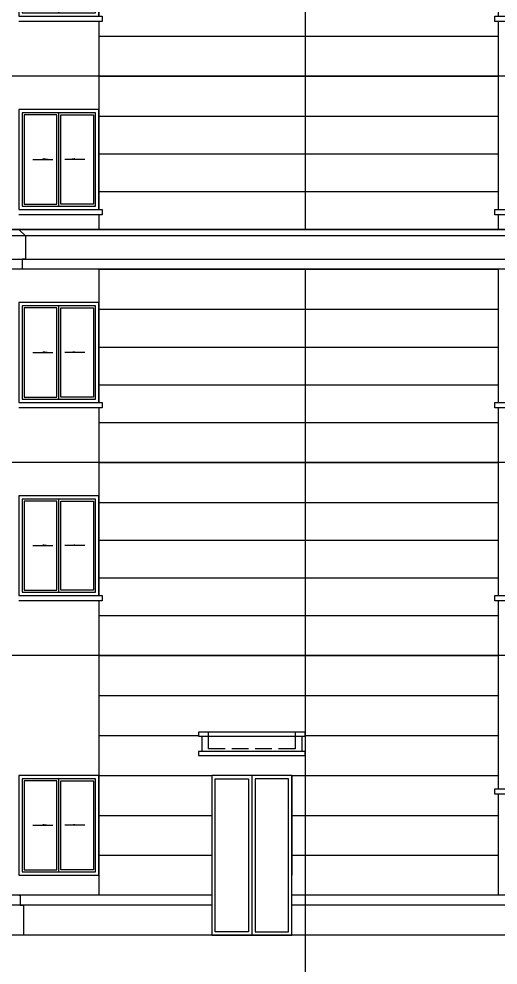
# Model space of a CAD drawing. Extents: x -59851 to 653804, y -249523 to 437614.
# Drawn here: x 327049 to 334249, y 364139 to 378348 of the extents above; entities that cross this region are included whole.
import ezdxf

# ---------------------------------------------------------------- set-up
doc = ezdxf.new("R2010")
doc.units = 0
doc.header["$LTSCALE"] = 1000
doc.header["$MEASUREMENT"] = 0
doc.linetypes.add('DASH', pattern=[0.35, 0.25, -0.1])
for name, color, linetype in [('_TCH_BOUNDARY', 7, 'Continuous'), ('A-材质分割线（横向）', 252, 'Continuous'), ('A-材质分割线（竖向）', 8, 'Continuous'), ('A-注释', 8, 'Continuous'), ('A-雨棚', 153, 'Continuous'), ('DOTE', 16, 'Continuous'), ('ELE-0', 142, 'Continuous'), ('ELE-2', 31, 'Continuous'), ('ELE-3', 35, 'Continuous'), ('WINDOW', 4, 'Continuous')]:
    doc.layers.add(name, color=color, linetype=linetype)

# ---------------------------------------------------------------- blocks, each defined once
blk = doc.blocks.new('1512tl0418')
at = {"layer": 'A-注释'}
for points in [[(103386, 378872), (103236, 378872), (103236, 378892)], [(103569, 378872), (103719, 378872), (103719, 378892)]]:
    blk.add_hatch(color=256, dxfattribs=at).paths.add_polyline_path(points)
for points in [[(103089, 378872), (103386, 378872)], [(103866, 378872), (103569, 378872)]]:
    blk.add_lwpolyline(points, dxfattribs=at)
at = {"layer": 'ELE-0'}
blk.add_line((103478, 378172), (103478, 379572), dxfattribs=at)
for points in [[(102878, 378122), (104078, 378122), (104078, 379622), (102878, 379622)], [(102928, 378172), (104028, 378172), (104028, 379572), (102928, 379572)], [(103448, 379542), (102958, 379542), (102958, 378202), (103448, 378202)], [(103508, 379542), (103998, 379542), (103998, 378202), (103508, 378202)]]:
    blk.add_lwpolyline(points, close=True, dxfattribs=at)
blk = doc.blocks.new('2-12dongss')
at = {"layer": 'A-材质分割线（横向）'}
for points in [[(-234747, 337597), (-228747, 337597)], [(-234747, 337030), (-228747, 337030)], [(-234747, 336464), (-228747, 336464)], [(-234747, 335897), (-228747, 335897)], [(-234747, 335297), (-228747, 335297)]]:
    blk.add_lwpolyline(points, dxfattribs=at)
at = {"layer": 'A-材质分割线（竖向）'}
for points in [[(-234747, 338197), (-234747, 336197)], [(-228747, 338197), (-228747, 336197)], [(-234747, 336117), (-234747, 335297)], [(-228747, 336117), (-228747, 335297)]]:
    blk.add_lwpolyline(points, dxfattribs=at)
at = {"layer": 'ELE-3'}
blk.add_lwpolyline([(-235947, 336197), (-234697, 336197), (-234697, 336117), (-235947, 336117)], dxfattribs=at)
blk.add_lwpolyline([(-228797, 336197), (-227497, 336197), (-227497, 336117), (-228797, 336117)], close=True, dxfattribs=at)
blk.add_blockref('1512tl0418', (-338824, -41925))
blk = doc.blocks.new('jj100pb')
blk.add_wipeout([(114478, 286180), (114578, 286080), (114578, 285730), (114528, 285730), (114528, 285580), (89628, 285580), (89628, 285730), (89578, 285730), (89578, 286080), (89678, 286180)])
at = {"layer": '_TCH_BOUNDARY'}
blk.add_lwpolyline([(114478, 286180), (114578, 286080), (114578, 285730), (114528, 285730), (114528, 285580), (89628, 285580), (89628, 285730), (89578, 285730), (89578, 286080), (89678, 286180)], close=True, dxfattribs=at)
at = {"layer": 'ELE-2'}
blk.add_lwpolyline([(114478, 286180), (114578, 286080), (114578, 285730), (114528, 285730), (114528, 285580), (89628, 285580), (89628, 285730), (89578, 285730), (89578, 286080), (89678, 286180)], close=True, dxfattribs=at)
blk = doc.blocks.new('jjjia100')
at = {"layer": 'ELE-2'}
for points in [[(114478, 288808), (114578, 288708), (114578, 288358), (114528, 288358), (114528, 288208), (92728, 288208), (92728, 288358), (92678, 288358), (92678, 288708), (92778, 288808), (114478, 288808)], [(102878, 288808), (102978, 288708), (102978, 288358), (102928, 288358), (102928, 288208), (102878, 288208)], [(114578, 288708), (92678, 288708)], [(92728, 288358), (114528, 288358)]]:
    blk.add_lwpolyline(points, dxfattribs=at)

msp = doc.modelspace()

# ---------------------------------------------------------------- linework, layer by layer
at = {"layer": 'A-材质分割线（横向）'}
for points in [[(328248.6, 368187.8), (334248.6, 368187.8)], [(328248.6, 367587.8), (329748.7, 367587.8)], [(331348.6, 367587.8), (334248.6, 367587.8)], [(328248.6, 366987.8), (329948.7, 366987.8)], [(331148.6, 366987.8), (334248.6, 366987.8)], [(328248.6, 366387.8), (329948.7, 366387.8)], [(331148.7, 366387.8), (334248.6, 366387.8)], [(328248.6, 365787.8), (329948.7, 365787.8)], [(331148.7, 365787.8), (334248.6, 365787.8)]]:
    msp.add_lwpolyline(points, dxfattribs=at)
at = {"layer": 'A-材质分割线（竖向）'}
msp.add_lwpolyline([(334248.6, 366707.8), (334248.6, 365187.8)], dxfattribs=at)
at = {"layer": 'A-雨棚'}
for points in [[(329748.7, 367637.8), (329748.7, 367577.8), (331348.7, 367577.8), (331348.7, 367637.8)], [(329748.7, 367347.8), (329748.7, 367287.8), (331348.7, 367287.8), (331348.7, 367347.8)]]:
    msp.add_lwpolyline(points, close=True, dxfattribs=at)
at = {"layer": 'A-雨棚', "linetype": 'DASH'}
msp.add_lwpolyline([(331198.7, 367637.8), (331198.7, 367387.8), (329898.7, 367387.8), (329898.7, 367637.8)], dxfattribs=at)
at = {"layer": 'A-雨棚'}
for points in [[(329798.7, 367577.8), (329798.7, 367347.8)], [(331298.7, 367577.8), (331298.7, 367347.8)]]:
    msp.add_lwpolyline(points, dxfattribs=at)
at = {"layer": 'DOTE'}
for p, q in [((376966.8, 377487.8), (292125.9, 377487.8)), ((377091.8, 368787.8), (292125.9, 368787.8)), ((377091.8, 364587.8), (292125.9, 364587.8))]:
    msp.add_line(p, q, dxfattribs=at)
at = {"layer": 'ELE-2'}
for points in [[(329948.7, 365187.8), (324168.6, 365187.8)], [(327048.6, 365187.8), (327068.6, 365187.8), (327068.6, 365037.8), (327118.6, 365037.8), (327118.6, 364587.8)], [(336448.6, 365187.8), (331148.7, 365187.8)], [(329948.7, 365037.8), (324218.6, 365037.8)], [(336448.6, 365037.8), (331148.7, 365037.8)]]:
    msp.add_lwpolyline(points, dxfattribs=at)
at = {"layer": 'ELE-3'}
msp.add_lwpolyline([(334198.6, 366787.8), (335498.6, 366787.8), (335498.6, 366707.8), (334198.6, 366707.8)], close=True, dxfattribs=at)
at = {"layer": 'WINDOW'}
msp.add_line((331148.6, 366987.8), (331148.6, 365487.8), dxfattribs=at)
msp.add_line((331148.6, 366987.8), (331148.6, 365487.8), dxfattribs=at)
for points in [[(331148.7, 364587.8), (331148.7, 366987.8), (329948.7, 366987.8), (329948.7, 364587.8)], [(329998.7, 366937.8), (330498.7, 366937.8), (330498.7, 364637.8), (329998.7, 364637.8)], [(331098.7, 366937.8), (330598.7, 366937.8), (330598.7, 364637.8), (331098.7, 364637.8)]]:
    msp.add_lwpolyline(points, close=True, dxfattribs=at)
msp.add_lwpolyline([(330548.7, 366987.8), (330548.7, 364587.8)], dxfattribs=at)

# ---------------------------------------------------------------- block references
msp.add_blockref('1512tl0418', (224171, -12634))

# ---------------------------------------------------------------- next in the draw order: block references
for p in [(562995.3, 42190.8), (562995.3, 33490.8)]:
    msp.add_blockref('2-12dongss', p)

# ---------------------------------------------------------------- next in the draw order: linework, layer by layer
at = {"layer": 'A-材质分割线（竖向）'}
for points in [[(328248.6, 368787.8), (328248.6, 365187.8)], [(334248.6, 368787.8), (334248.6, 366787.8)]]:
    msp.add_lwpolyline(points, dxfattribs=at)
at = {"layer": 'DOTE'}
msp.add_line((376966.8, 371687.8), (292125.9, 371687.8), dxfattribs=at)

# ---------------------------------------------------------------- next in the draw order: block references
msp.add_blockref('2-12dongss', (562995.3, 39290.8))

# ---------------------------------------------------------------- next in the draw order: linework, layer by layer
for p, q in [((331348.6, 423848.2), (331348.6, 363523.9)), ((376966.8, 374587.8), (292125.9, 374587.8))]:
    msp.add_line(p, q, dxfattribs=at)
at = {"layer": 'ELE-2'}
msp.add_lwpolyline([(327048.6, 375187.8), (327148.6, 375087.8), (327148.6, 374737.8), (327098.6, 374737.8), (327098.6, 374587.8), (327048.6, 374587.8)], dxfattribs=at)

# ---------------------------------------------------------------- next in the draw order: block references
msp.add_blockref('2-12dongss', (562995.3, 36390.8))

# ---------------------------------------------------------------- next in the draw order: block references
msp.add_blockref('jj100pb', (224171, 89007.4))

# ---------------------------------------------------------------- next in the draw order: block references
msp.add_blockref('jjjia100', (224171, 86380.1))

doc.saveas('drawing.dxf')
